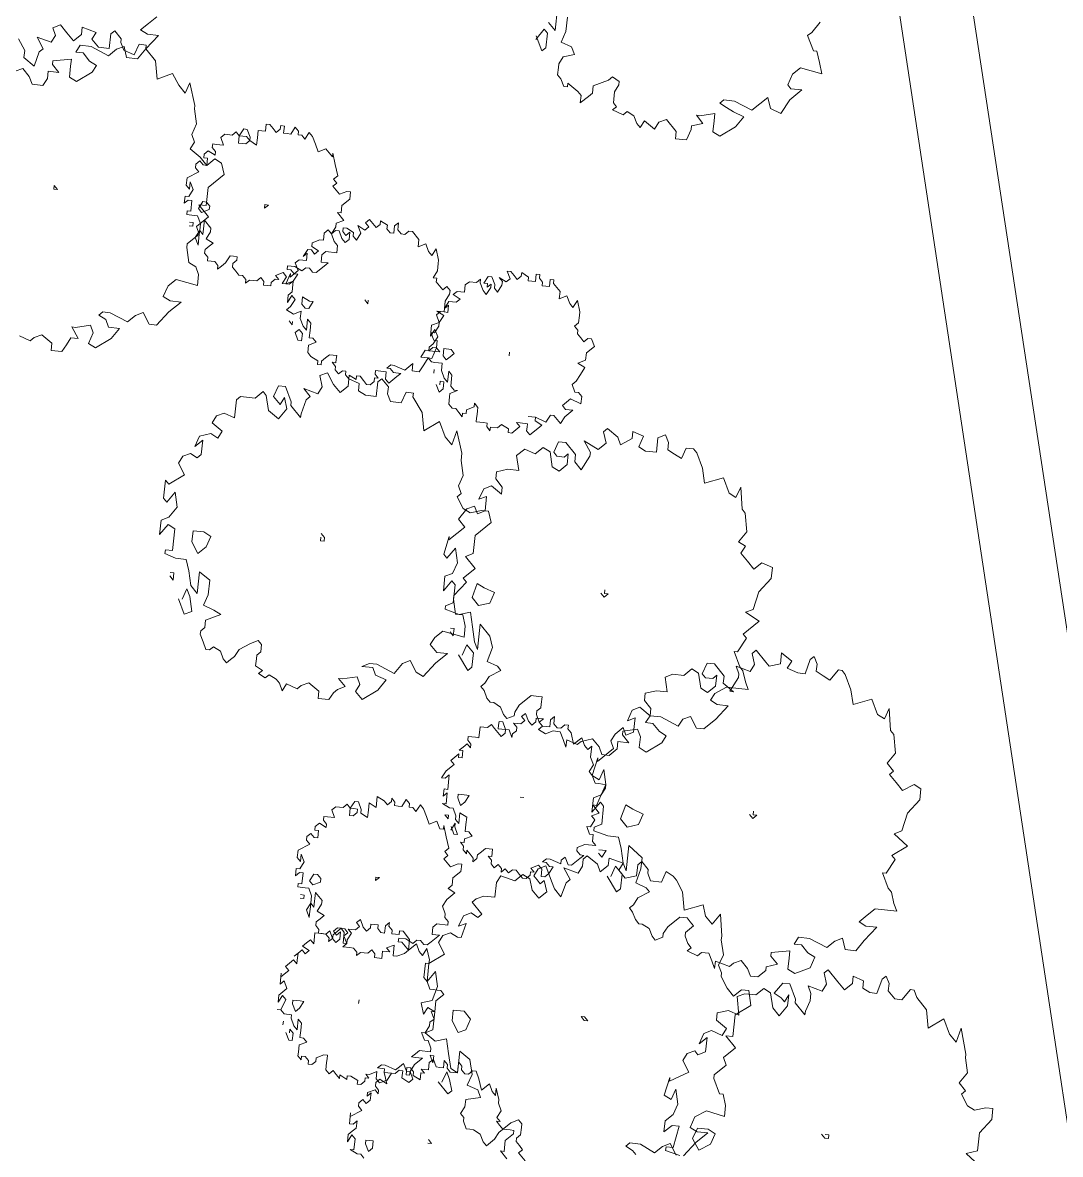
# Model space of a CAD drawing. Header units: metres. Extents: x -977055 to 805873, y -1033982 to 242021.
# Drawn here: x 2719.64 to 2734.77, y 983.92 to 1000.41 of the extents above; entities that cross this region are included whole.
import ezdxf

# ---------------------------------------------------------------- set-up
doc = ezdxf.new("R2010")
doc.units = ezdxf.units.M
doc.layers.add('PDF_acera', color=7, linetype='Continuous')
doc.layers.add('PDF_PLANTAS', color=7, linetype='Continuous')

# ---------------------------------------------------------------- blocks, each defined once
blk = doc.blocks.new('CALLE')
at = {"layer": 'PDF_acera', "lineweight": 9}
for points in [[(-61.683552, -257.910912), (38.822112, -231.450912)], [(-61.429536, -258.757632), (39.033792, -232.21296)]]:
    blk.add_lwpolyline(points, dxfattribs=at)
at = {"layer": 'PDF_PLANTAS', "lineweight": 9}
for points in [[(-19.940256, -236.319552), (-19.89792, -236.404224), (-19.982592, -236.488896), (-20.067264, -236.531232), (-20.067264, -236.65824), (-19.982592, -236.700576), (-19.89792, -236.700576), (-19.89792, -236.827584), (-19.813248, -236.742912), (-19.770912, -236.742912), (-19.728576, -236.954592), (-19.813248, -236.954592), (-19.940256, -236.954592), (-19.982592, -237.039264), (-19.855584, -237.208608), (-19.770912, -237.250944), (-19.728576, -237.166272), (-19.643904, -237.0816), (-19.643904, -236.996928), (-19.559232, -237.039264), (-19.559232, -237.166272), (-19.643904, -237.377952), (-19.559232, -237.462624), (-19.516896, -237.547296), (-19.643904, -237.589632), (-19.643904, -237.71664), (-19.516896, -237.801312), (-19.347552, -237.92832), (-19.347552, -237.801312), (-19.305216, -237.71664), (-19.220544, -237.801312), (-19.135872, -237.885984)], [(-22.988448, -236.700576), (-23.030784, -236.827584), (-22.988448, -236.86992), (-22.946112, -236.954592), (-23.030784, -237.0816), (-23.115456, -237.0816), (-23.115456, -237.208608), (-23.030784, -237.250944), (-22.946112, -237.29328), (-22.946112, -237.377952), (-22.819104, -237.29328), (-22.819104, -237.335616), (-22.776768, -237.50496), (-22.86144, -237.547296), (-22.988448, -237.50496), (-23.030784, -237.589632), (-22.903776, -237.758976), (-22.776768, -237.843648), (-22.776768, -237.71664), (-22.692096, -237.674304), (-22.64976, -237.589632), (-22.607424, -237.631968), (-22.607424, -237.71664), (-22.692096, -237.92832), (-22.607424, -238.012992), (-22.565088, -238.097664), (-22.692096, -238.182336), (-22.692096, -238.267008), (-22.522752, -238.394016), (-22.395744, -238.521024), (-22.395744, -238.394016), (-22.353408, -238.309344), (-22.2264, -238.35168), (-22.141728, -238.436352), (-22.184064, -238.690368), (-22.057056, -238.690368), (-21.972384, -238.648032), (-21.930048, -238.56336), (-21.760704, -238.521024), (-21.718368, -238.521024), (-21.59136, -238.648032), (-21.506688, -238.605696), (-21.37968, -238.732704), (-21.252672, -238.605696), (-21.252672, -238.690368), (-21.040992, -238.690368), (-20.871648, -238.859712), (-20.74464, -238.817376), (-20.702304, -238.732704), (-20.786976, -238.648032), (-20.702304, -238.56336), (-20.617632, -238.436352), (-20.53296, -238.478688), (-20.448288, -238.436352), (-20.32128, -238.478688), (-20.151936, -238.436352), (-20.1096, -238.436352), (-19.855584, -238.35168), (-19.982592, -238.309344), (-19.89792, -238.224672), (-19.770912, -238.14), (-19.855584, -237.970656), (-19.643904, -237.92832), (-19.516896, -237.801312), (-19.47456, -237.801312), (-19.47456, -237.71664), (-19.601568, -237.674304), (-19.559232, -237.547296), (-19.47456, -237.50496), (-19.432224, -237.50496), (-19.347552, -237.420288), (-19.389888, -237.377952), (-19.559232, -237.377952), (-19.559232, -237.250944), (-19.47456, -237.166272), (-19.389888, -237.208608), (-19.347552, -237.039264), (-19.432224, -237.039264), (-19.516896, -236.954592), (-19.432224, -236.86992), (-19.347552, -236.785248), (-19.389888, -236.700576), (-19.47456, -236.742912), (-19.559232, -236.700576), (-19.516896, -236.531232), (-19.643904, -236.615904), (-19.68624, -236.573568), (-19.855584, -236.531232), (-19.770912, -236.404224), (-19.68624, -236.404224), (-19.559232, -236.319552)], [(-21.506688, -238.521024), (-21.506688, -238.56336), (-21.464352, -238.56336), (-21.464352, -238.521024)], [(-25.570944, -238.732704), (-25.61328, -238.77504), (-25.528608, -238.77504), (-25.528608, -238.732704)], [(-25.82496, -238.859712), (-25.994304, -238.944384), (-25.951968, -239.029056), (-25.782624, -238.98672), (-25.697952, -238.944384), (-25.82496, -238.902048)], [(-20.236608, -239.62176), (-20.236608, -239.62176)], [(-22.480416, -239.791104), (-22.522752, -239.83344), (-22.480416, -239.83344)], [(-24.935904, -240.426144), (-24.97824, -240.426144), (-24.97824, -240.46848), (-24.935904, -240.46848), (-24.893568, -240.426144)], [(-30.566592, -240.595488), (-30.608928, -240.595488), (-30.566592, -240.595488)], [(-30.6936, -240.637824), (-30.778272, -240.68016), (-30.778272, -240.722496), (-30.6936, -240.722496), (-30.651264, -240.68016), (-30.6936, -240.68016)], [(-29.127168, -240.637824), (-29.127168, -240.68016), (-29.084832, -240.68016), (-29.084832, -240.637824)], [(-22.141728, -240.637824), (-22.184064, -240.68016), (-22.141728, -240.68016)], [(-31.879008, -243.347328), (-31.794336, -243.262656), (-31.794336, -243.304992), (-31.667328, -243.304992), (-31.582656, -243.389664), (-31.54032, -243.389664), (-31.54032, -243.347328), (-31.54032, -243.262656), (-31.497984, -243.22032), (-31.455648, -243.177984), (-31.455648, -243.22032), (-31.413312, -243.177984), (-31.32864, -243.22032), (-31.243968, -243.177984), (-31.201632, -243.177984), (-31.074624, -243.135648), (-31.159296, -243.135648), (-31.11696, -243.093312), (-31.032288, -243.050976), (-31.11696, -242.966304), (-30.989952, -242.923968), (-30.90528, -242.881632), (-30.90528, -242.839296), (-30.947616, -242.79696), (-30.947616, -242.754624), (-30.90528, -242.712288), (-30.862944, -242.712288), (-30.820608, -242.669952), (-30.862944, -242.669952), (-30.947616, -242.669952), (-30.947616, -242.58528), (-30.90528, -242.542944), (-30.862944, -242.542944), (-30.820608, -242.500608), (-30.90528, -242.500608), (-30.90528, -242.458272), (-30.90528, -242.415936), (-30.820608, -242.3736), (-30.862944, -242.331264), (-30.90528, -242.331264), (-30.947616, -242.331264), (-30.947616, -242.246592), (-30.989952, -242.288928), (-30.989952, -242.246592), (-31.074624, -242.246592), (-31.032288, -242.16192), (-30.989952, -242.16192), (-30.947616, -242.119584), (-30.947616, -242.077248), (-30.989952, -242.077248), (-31.032288, -242.077248), (-31.032288, -242.119584), (-30.989952, -242.119584), (-31.074624, -242.16192), (-31.11696, -242.119584), (-31.074624, -242.034912), (-30.989952, -242.034912), (-30.989952, -241.992576), (-31.032288, -241.95024), (-31.032288, -241.865568), (-31.032288, -241.823232), (-31.159296, -241.865568), (-31.11696, -241.780896), (-31.159296, -241.73856), (-31.201632, -241.73856), (-31.243968, -241.780896), (-31.286304, -241.780896), (-31.243968, -241.73856), (-31.286304, -241.653888), (-31.32864, -241.653888), (-31.286304, -241.696224), (-31.370976, -241.696224), (-31.413312, -241.653888), (-31.370976, -241.611552), (-31.413312, -241.569216), (-31.455648, -241.569216), (-31.497984, -241.611552), (-31.582656, -241.484544), (-31.54032, -241.484544), (-31.667328, -241.484544), (-31.667328, -241.52688), (-31.624992, -241.569216), (-31.709664, -241.569216), (-31.752, -241.52688), (-31.794336, -241.484544), (-31.879008, -241.484544), (-31.794336, -241.52688), (-31.836672, -241.569216), (-31.96368, -241.569216), (-31.96368, -241.52688), (-32.006016, -241.611552), (-32.006016, -241.653888), (-32.048352, -241.696224)], [(-30.227904, -241.442208), (-30.27024, -241.442208)], [(-27.857088, -241.399872), (-27.857088, -241.399872)], [(-22.86144, -241.52688), (-22.903776, -241.52688)], [(-23.030784, -241.569216), (-23.115456, -241.611552), (-23.07312, -241.653888), (-22.988448, -241.653888), (-22.988448, -241.611552), (-23.030784, -241.611552)], [(-27.857088, -241.73856), (-27.857088, -241.73856)], [(-25.867296, -242.034912), (-25.909632, -242.077248), (-25.82496, -242.077248), (-25.82496, -242.034912)], [(-18.712512, -242.415936), (-18.797184, -242.500608), (-18.543168, -242.500608)], [(-18.62784, -242.627616), (-18.797184, -242.627616), (-18.924192, -242.58528), (-18.966528, -242.712288), (-19.0512, -242.754624), (-19.093536, -242.627616), (-19.178208, -242.58528), (-19.220544, -242.58528), (-19.305216, -242.58528), (-19.347552, -242.627616), (-19.432224, -242.669952), (-19.432224, -242.712288), (-19.389888, -242.712288), (-19.47456, -242.839296), (-19.516896, -242.881632), (-19.601568, -242.881632), (-19.516896, -242.966304), (-19.47456, -243.00864), (-19.389888, -243.00864), (-19.305216, -243.177984), (-19.26288, -243.22032), (-19.305216, -243.304992), (-19.347552, -243.304992), (-19.432224, -243.262656), (-19.47456, -243.262656), (-19.559232, -243.262656), (-19.601568, -243.304992), (-19.643904, -243.262656), (-19.68624, -243.389664), (-19.643904, -243.432), (-19.68624, -243.516672), (-19.770912, -243.559008), (-19.813248, -243.601344), (-19.728576, -243.64368), (-19.813248, -243.770688), (-19.728576, -243.813024), (-19.68624, -243.897696), (-19.813248, -244.024704), (-19.89792, -244.024704), (-19.89792, -244.151712), (-19.770912, -244.194048), (-19.728576, -244.194048), (-19.68624, -244.321056), (-19.601568, -244.236384), (-19.601568, -244.27872), (-19.559232, -244.448064), (-19.643904, -244.448064), (-19.770912, -244.448064), (-19.813248, -244.532736), (-19.68624, -244.70208), (-19.559232, -244.786752), (-19.516896, -244.659744), (-19.47456, -244.575072), (-19.432224, -244.4904), (-19.389888, -244.532736), (-19.389888, -244.659744), (-19.47456, -244.871424), (-19.389888, -244.956096), (-19.305216, -245.040768), (-19.432224, -245.083104), (-19.47456, -245.210112), (-19.305216, -245.294784), (-19.178208, -245.421792), (-19.178208, -245.294784), (-19.135872, -245.252448), (-19.008864, -245.294784), (-18.924192, -245.379456), (-18.966528, -245.633472), (-18.83952, -245.591136), (-18.712512, -245.5488), (-18.712512, -245.506464), (-18.543168, -245.421792), (-18.500832, -245.464128), (-18.373824, -245.5488)], [(-31.667328, -244.829088), (-31.624992, -244.786752), (-31.582656, -244.70208), (-31.54032, -244.744416), (-31.54032, -244.871424), (-31.624992, -245.040768), (-31.54032, -245.12544), (-31.497984, -245.210112), (-31.624992, -245.294784)], [(-31.624992, -245.379456), (-31.455648, -245.506464), (-31.32864, -245.633472), (-31.32864, -245.506464), (-31.286304, -245.421792), (-31.159296, -245.464128), (-31.074624, -245.591136), (-31.11696, -245.802816), (-30.989952, -245.802816), (-30.862944, -245.76048), (-30.862944, -245.718144), (-30.6936, -245.633472), (-30.651264, -245.633472), (-30.524256, -245.76048), (-30.439584, -245.718144), (-30.312576, -245.845152), (-30.185568, -245.718144), (-30.185568, -245.802816), (-29.931552, -245.802816), (-29.804544, -245.97216), (-29.6352, -245.929824), (-29.6352, -245.845152), (-29.719872, -245.76048), (-29.6352, -245.675808), (-29.508192, -245.591136), (-29.465856, -245.591136), (-29.381184, -245.5488), (-29.254176, -245.591136), (-29.084832, -245.5488), (-29.042496, -245.5488), (-28.78848, -245.506464), (-28.915488, -245.421792), (-28.830816, -245.33712), (-28.703808, -245.294784), (-28.78848, -245.083104), (-28.5768, -245.040768), (-28.449792, -244.956096), (-28.407456, -244.91376), (-28.36512, -244.829088), (-28.492128, -244.786752), (-28.492128, -244.659744), (-28.407456, -244.617408), (-28.36512, -244.617408), (-28.280448, -244.532736), (-28.322784, -244.4904), (-28.449792, -244.4904), (-28.492128, -244.363392), (-28.407456, -244.27872), (-28.322784, -244.321056), (-28.280448, -244.151712), (-28.36512, -244.151712), (-28.449792, -244.06704), (-28.36512, -244.024704), (-28.280448, -243.897696), (-28.322784, -243.85536), (-28.407456, -243.85536), (-28.492128, -243.813024), (-28.449792, -243.64368), (-28.5768, -243.728352), (-28.619136, -243.686016), (-28.78848, -243.64368), (-28.703808, -243.559008), (-28.619136, -243.516672), (-28.449792, -243.432), (-28.492128, -243.347328), (-28.5768, -243.304992), (-28.619136, -243.347328), (-28.661472, -243.389664), (-28.619136, -243.432), (-28.746144, -243.474336), (-28.830816, -243.389664), (-28.746144, -243.304992), (-28.619136, -243.262656), (-28.5768, -243.177984), (-28.661472, -243.093312), (-28.619136, -242.923968), (-28.703808, -242.881632), (-28.873152, -242.881632), (-28.873152, -242.754624), (-28.915488, -242.669952), (-28.957824, -242.627616), (-29.084832, -242.754624), (-29.127168, -242.712288), (-29.084832, -242.627616), (-29.127168, -242.542944), (-29.254176, -242.500608), (-29.21184, -242.58528), (-29.381184, -242.542944), (-29.381184, -242.500608), (-29.338848, -242.415936), (-29.381184, -242.331264), (-29.465856, -242.288928), (-29.592864, -242.3736), (-29.719872, -242.204256), (-29.719872, -242.16192), (-29.889216, -242.16192), (-29.931552, -242.204256), (-29.804544, -242.288928), (-29.973888, -242.331264), (-30.143232, -242.288928), (-30.185568, -242.16192), (-30.312576, -242.204256), (-30.227904, -242.246592), (-30.27024, -242.331264), (-30.48192, -242.331264), (-30.524256, -242.246592), (-30.608928, -242.3736), (-30.566592, -242.500608), (-30.735936, -242.542944), (-30.90528, -242.58528), (-30.947616, -242.669952), (-30.6936, -242.669952), (-30.778272, -242.79696), (-30.947616, -242.839296), (-31.074624, -242.79696), (-31.11696, -242.923968), (-31.201632, -242.966304), (-31.243968, -242.79696), (-31.32864, -242.79696), (-31.413312, -242.754624), (-31.455648, -242.79696), (-31.497984, -242.79696), (-31.582656, -242.839296), (-31.582656, -242.881632), (-31.582656, -242.923968), (-31.624992, -243.00864), (-31.709664, -243.050976), (-31.752, -243.093312), (-31.709664, -243.135648), (-31.667328, -243.177984), (-31.582656, -243.22032), (-31.455648, -243.347328), (-31.413312, -243.432), (-31.455648, -243.474336), (-31.497984, -243.474336), (-31.582656, -243.474336), (-31.624992, -243.432), (-31.667328, -243.432), (-31.709664, -243.474336), (-31.752, -243.516672), (-31.794336, -243.474336), (-31.879008, -243.559008)], [(-26.121312, -242.16192), (-26.290656, -242.288928), (-26.24832, -242.331264), (-26.078976, -242.331264), (-25.994304, -242.246592), (-26.121312, -242.204256)], [(-28.111104, -242.288928), (-28.195776, -242.331264), (-28.195776, -242.3736), (-28.111104, -242.331264), (-28.068768, -242.331264), (-28.15344, -242.288928)], [(-18.881856, -242.288928), (-19.0512, -242.3736), (-19.008864, -242.415936), (-18.83952, -242.415936), (-18.797184, -242.3736), (-18.924192, -242.288928)], [(-31.752, -242.415936), (-31.794336, -242.458272), (-31.794336, -242.415936)], [(-22.565088, -242.3736), (-22.607424, -242.3736), (-22.565088, -242.3736)], [(-31.074624, -242.458272), (-31.201632, -242.58528), (-31.159296, -242.627616), (-31.032288, -242.58528), (-30.947616, -242.542944), (-31.074624, -242.500608)], [(-27.687744, -243.050976), (-27.687744, -243.093312), (-27.687744, -243.050976)], [(-25.232256, -243.728352), (-25.274592, -243.770688), (-25.232256, -243.813024), (-25.232256, -243.770688), (-25.18992, -243.770688)], [(-28.238112, -244.024704), (-28.280448, -244.06704), (-28.195776, -244.109376), (-28.195776, -244.024704)], [(-28.492128, -244.151712), (-28.661472, -244.27872), (-28.619136, -244.321056), (-28.449792, -244.321056), (-28.36512, -244.236384), (-28.492128, -244.194048)], [(-31.370976, -248.808672), (-31.243968, -248.639328), (-31.201632, -248.766336), (-30.989952, -248.766336), (-30.820608, -248.893344), (-30.6936, -248.893344), (-30.6936, -248.808672), (-30.735936, -248.681664), (-30.6936, -248.596992), (-30.566592, -248.51232), (-30.524256, -248.554656), (-30.439584, -248.469984), (-30.312576, -248.554656), (-30.143232, -248.51232), (-30.100896, -248.51232), (-29.804544, -248.427648), (-29.973888, -248.385312), (-29.889216, -248.30064), (-29.719872, -248.215968), (-29.84688, -248.046624), (-29.6352, -248.004288), (-29.508192, -247.87728), (-29.42352, -247.834944), (-29.42352, -247.792608), (-29.550528, -247.707936), (-29.550528, -247.623264), (-29.465856, -247.538592), (-29.381184, -247.538592), (-29.296512, -247.496256), (-29.338848, -247.45392), (-29.508192, -247.411584), (-29.508192, -247.326912), (-29.465856, -247.24224), (-29.381184, -247.24224), (-29.338848, -247.115232), (-29.42352, -247.115232), (-29.508192, -247.03056), (-29.42352, -246.945888), (-29.296512, -246.81888), (-29.338848, -246.776544), (-29.465856, -246.81888), (-29.550528, -246.776544), (-29.508192, -246.6072), (-29.592864, -246.649536), (-29.677536, -246.649536), (-29.804544, -246.6072), (-29.84688, -246.6072), (-29.719872, -246.480192), (-29.677536, -246.480192), (-29.508192, -246.39552), (-29.508192, -246.310848), (-29.6352, -246.226176), (-29.677536, -246.310848), (-29.719872, -246.353184), (-29.6352, -246.39552), (-29.762208, -246.39552), (-29.889216, -246.310848), (-29.804544, -246.226176), (-29.6352, -246.18384), (-29.592864, -246.099168), (-29.677536, -246.014496), (-29.677536, -245.887488), (-29.719872, -245.802816), (-29.931552, -245.845152), (-29.889216, -245.718144), (-29.931552, -245.591136), (-30.016224, -245.591136), (-30.100896, -245.718144), (-30.185568, -245.675808), (-30.143232, -245.5488), (-30.185568, -245.464128), (-30.312576, -245.421792), (-30.227904, -245.506464), (-30.397248, -245.506464), (-30.439584, -245.421792), (-30.397248, -245.379456), (-30.439584, -245.294784), (-30.524256, -245.252448), (-30.651264, -245.33712), (-30.778272, -245.12544), (-30.735936, -245.12544), (-30.947616, -245.083104), (-30.989952, -245.167776), (-30.862944, -245.210112), (-31.032288, -245.252448), (-31.159296, -245.210112), (-31.243968, -245.12544), (-31.370976, -245.12544), (-31.286304, -245.210112), (-31.286304, -245.294784), (-31.54032, -245.252448), (-31.54032, -245.167776), (-31.582656, -245.167776), (-31.624992, -245.33712)], [(-27.603072, -245.718144), (-27.645408, -245.76048), (-27.603072, -245.802816), (-27.603072, -245.76048), (-27.560736, -245.76048)], [(-31.201632, -246.945888), (-31.243968, -246.988224), (-31.243968, -247.03056), (-31.201632, -247.03056), (-31.201632, -246.988224)]]:
    blk.add_lwpolyline(points, dxfattribs=at)
for points in [[(-21.210336, -236.912256), (-21.252672, -236.912256), (-21.252672, -236.954592)], [(-20.278944, -239.664096), (-20.236608, -239.62176), (-20.32128, -239.579424), (-20.32128, -239.537088), (-20.32128, -239.494752), (-20.236608, -239.494752), (-20.236608, -239.452416), (-20.278944, -239.452416), (-20.32128, -239.41008), (-20.278944, -239.367744), (-20.236608, -239.325408), (-20.236608, -239.283072), (-20.32128, -239.283072), (-20.32128, -239.1984), (-20.363616, -239.1984), (-20.405952, -239.1984), (-20.490624, -239.1984), (-20.448288, -239.113728), (-20.405952, -239.113728), (-20.32128, -239.071392), (-20.32128, -239.029056), (-20.405952, -238.98672), (-20.405952, -239.029056), (-20.405952, -239.071392), (-20.448288, -239.113728), (-20.490624, -239.071392), (-20.490624, -238.98672), (-20.405952, -238.98672), (-20.363616, -238.944384), (-20.405952, -238.902048), (-20.405952, -238.817376), (-20.448288, -238.77504), (-20.53296, -238.817376), (-20.53296, -238.732704), (-20.53296, -238.690368), (-20.575296, -238.690368), (-20.617632, -238.732704), (-20.659968, -238.732704), (-20.617632, -238.648032), (-20.659968, -238.605696), (-20.702304, -238.605696), (-20.702304, -238.648032), (-20.786976, -238.648032), (-20.786976, -238.605696), (-20.74464, -238.56336), (-20.786976, -238.521024), (-20.829312, -238.521024), (-20.871648, -238.56336), (-20.95632, -238.436352), (-21.040992, -238.436352), (-21.083328, -238.478688), (-20.998656, -238.478688), (-21.083328, -238.521024), (-21.168, -238.478688), (-21.168, -238.436352), (-21.252672, -238.436352), (-21.210336, -238.478688), (-21.210336, -238.521024), (-21.337344, -238.521024), (-21.337344, -238.478688), (-21.37968, -238.478688), (-21.37968, -238.56336), (-21.37968, -238.605696), (-21.464352, -238.648032), (-21.549024, -238.648032), (-21.59136, -238.690368), (-21.422016, -238.690368), (-21.506688, -238.77504), (-21.549024, -238.77504), (-21.633696, -238.732704), (-21.676032, -238.817376), (-21.718368, -238.77504), (-21.760704, -238.732704), (-21.80304, -238.732704), (-21.845376, -238.77504), (-21.887712, -238.77504), (-21.887712, -238.817376), (-21.887712, -238.859712), (-21.930048, -238.902048), (-21.972384, -238.902048), (-21.930048, -238.944384), (-21.887712, -238.98672), (-21.80304, -239.029056), (-21.80304, -239.071392), (-21.80304, -239.113728), (-21.845376, -239.113728), (-21.887712, -239.071392), (-21.930048, -239.071392), (-21.972384, -239.113728), (-22.01472, -239.156064), (-22.01472, -239.1984), (-22.057056, -239.240736), (-22.099392, -239.240736), (-22.057056, -239.283072), (-22.057056, -239.325408), (-22.057056, -239.367744), (-22.01472, -239.41008), (-22.057056, -239.452416), (-22.099392, -239.452416), (-22.099392, -239.537088), (-22.057056, -239.537088), (-22.01472, -239.579424), (-22.01472, -239.62176), (-21.972384, -239.579424), (-21.930048, -239.664096), (-21.972384, -239.706432), (-22.057056, -239.664096), (-22.057056, -239.706432), (-22.01472, -239.791104), (-21.930048, -239.83344), (-21.930048, -239.791104), (-21.887712, -239.748768), (-21.887712, -239.706432), (-21.845376, -239.706432), (-21.845376, -239.791104), (-21.887712, -239.875776), (-21.845376, -239.918112), (-21.845376, -239.960448), (-21.887712, -240.002784), (-21.887712, -240.04512), (-21.80304, -240.129792), (-21.760704, -240.172128), (-21.760704, -240.087456), (-21.718368, -240.087456), (-21.676032, -240.087456), (-21.633696, -240.129792), (-21.633696, -240.2568), (-21.59136, -240.2568), (-21.549024, -240.2568), (-21.506688, -240.214464), (-21.422016, -240.172128), (-21.337344, -240.214464), (-21.295008, -240.214464), (-21.252672, -240.299136), (-21.168, -240.214464), (-21.168, -240.2568), (-21.083328, -240.2568), (-20.998656, -240.341472), (-20.913984, -240.341472), (-20.913984, -240.299136), (-20.95632, -240.214464), (-20.913984, -240.172128), (-20.871648, -240.129792), (-20.829312, -240.172128), (-20.786976, -240.129792), (-20.74464, -240.172128), (-20.617632, -240.129792), (-20.490624, -240.087456), (-20.53296, -240.087456), (-20.490624, -240.04512), (-20.448288, -240.002784), (-20.490624, -239.918112), (-20.405952, -239.875776), (-20.32128, -239.83344), (-20.278944, -239.791104), (-20.363616, -239.748768), (-20.32128, -239.706432), (-20.32128, -239.664096)], [(-23.115456, -241.018848), (-23.030784, -240.934176), (-23.07312, -240.89184), (-23.242464, -240.89184), (-23.242464, -240.764832), (-23.200128, -240.68016), (-23.115456, -240.68016), (-23.07312, -240.553152), (-23.157792, -240.553152), (-23.242464, -240.46848), (-23.157792, -240.383808), (-23.030784, -240.299136), (-23.07312, -240.214464), (-23.200128, -240.2568), (-23.2848, -240.214464), (-23.242464, -240.04512), (-23.327136, -240.129792), (-23.369472, -240.087456), (-23.538816, -240.04512), (-23.581152, -240.04512), (-23.454144, -239.918112), (-23.411808, -239.918112), (-23.242464, -239.83344), (-23.242464, -239.748768), (-23.369472, -239.706432), (-23.411808, -239.748768), (-23.454144, -239.791104), (-23.369472, -239.83344), (-23.49648, -239.875776), (-23.623488, -239.791104), (-23.538816, -239.664096), (-23.369472, -239.62176), (-23.327136, -239.579424), (-23.411808, -239.494752), (-23.411808, -239.325408), (-23.454144, -239.283072), (-23.665824, -239.283072), (-23.623488, -239.156064), (-23.665824, -239.071392), (-23.750496, -239.029056), (-23.835168, -239.156064), (-23.91984, -239.113728), (-23.877504, -239.029056), (-23.91984, -238.902048), (-24.046848, -238.859712), (-23.962176, -238.944384), (-24.13152, -238.944384), (-24.173856, -238.902048), (-24.13152, -238.817376), (-24.173856, -238.732704), (-24.258528, -238.690368), (-24.385536, -238.77504), (-24.512544, -238.605696), (-24.470208, -238.56336), (-24.681888, -238.56336), (-24.724224, -238.605696), (-24.597216, -238.690368), (-24.76656, -238.732704), (-24.893568, -238.648032), (-24.935904, -238.56336), (-25.105248, -238.56336), (-24.97824, -238.648032), (-25.020576, -238.732704), (-25.274592, -238.732704), (-25.274592, -238.648032), (-25.316928, -238.648032), (-25.359264, -238.77504), (-25.359264, -238.902048), (-25.486272, -238.944384), (-25.655616, -238.98672), (-25.740288, -239.071392), (-25.486272, -239.071392), (-25.570944, -239.1984), (-25.740288, -239.1984), (-25.867296, -239.156064), (-25.909632, -239.283072), (-25.951968, -239.367744), (-26.03664, -239.1984), (-26.121312, -239.1984), (-26.163648, -239.156064), (-26.205984, -239.156064), (-26.290656, -239.1984), (-26.375328, -239.240736), (-26.375328, -239.283072), (-26.332992, -239.325408), (-26.375328, -239.41008), (-26.46, -239.452416), (-26.502336, -239.494752), (-26.46, -239.537088), (-26.417664, -239.579424), (-26.332992, -239.62176), (-26.24832, -239.748768), (-26.205984, -239.83344), (-26.24832, -239.875776), (-26.290656, -239.875776), (-26.332992, -239.875776), (-26.375328, -239.83344), (-26.417664, -239.83344), (-26.502336, -239.83344), (-26.544672, -239.918112), (-26.587008, -239.875776), (-26.629344, -239.960448), (-26.587008, -240.002784), (-26.629344, -240.087456), (-26.67168, -240.129792), (-26.756352, -240.172128), (-26.67168, -240.214464), (-26.714016, -240.341472), (-26.67168, -240.383808), (-26.629344, -240.46848), (-26.714016, -240.595488), (-26.798688, -240.595488), (-26.798688, -240.722496), (-26.714016, -240.764832), (-26.67168, -240.807168), (-26.629344, -240.89184), (-26.544672, -240.807168), (-26.544672, -240.849504), (-26.502336, -241.018848), (-26.587008, -241.061184), (-26.67168, -241.018848), (-26.756352, -241.10352), (-26.629344, -241.272864), (-26.502336, -241.357536), (-26.46, -241.230528), (-26.375328, -241.188192), (-26.375328, -241.061184), (-26.332992, -241.145856), (-26.332992, -241.230528), (-26.417664, -241.442208), (-26.290656, -241.52688), (-26.24832, -241.611552), (-26.375328, -241.696224), (-26.417664, -241.780896), (-26.24832, -241.907904), (-26.121312, -242.034912), (-26.121312, -241.907904), (-26.03664, -241.823232), (-25.951968, -241.865568), (-25.867296, -241.95024), (-25.909632, -242.204256), (-25.782624, -242.204256), (-25.655616, -242.16192), (-25.655616, -242.077248), (-25.486272, -242.034912), (-25.443936, -242.034912), (-25.274592, -242.16192), (-25.232256, -242.119584), (-25.105248, -242.246592), (-24.97824, -242.119584), (-24.935904, -242.204256), (-24.724224, -242.204256), (-24.55488, -242.3736), (-24.427872, -242.331264), (-24.427872, -242.246592), (-24.470208, -242.119584), (-24.427872, -242.034912), (-24.300864, -241.95024), (-24.258528, -241.992576), (-24.173856, -241.95024), (-24.046848, -241.992576), (-23.877504, -241.95024), (-23.792832, -241.95024), (-23.538816, -241.865568), (-23.70816, -241.823232), (-23.623488, -241.73856), (-23.454144, -241.653888), (-23.581152, -241.484544), (-23.369472, -241.442208), (-23.200128, -241.3152), (-23.157792, -241.3152), (-23.157792, -241.230528), (-23.2848, -241.188192), (-23.2848, -241.061184), (-23.200128, -241.018848)], [(-21.633696, -238.605696), (-21.718368, -238.648032), (-21.676032, -238.648032), (-21.59136, -238.648032), (-21.549024, -238.648032)], [(-21.210336, -238.648032), (-21.295008, -238.605696), (-21.337344, -238.648032), (-21.295008, -238.732704), (-21.252672, -238.732704), (-21.210336, -238.690368)], [(-25.020576, -238.944384), (-25.147584, -238.944384), (-25.274592, -239.029056), (-25.18992, -239.113728), (-25.062912, -239.156064), (-25.020576, -239.071392)], [(-21.168, -239.367744), (-21.210336, -239.367744), (-21.168, -239.41008)], [(-21.252672, -240.934176), (-21.210336, -240.934176), (-21.252672, -240.89184), (-21.337344, -240.89184), (-21.337344, -240.849504), (-21.295008, -240.807168), (-21.252672, -240.807168), (-21.210336, -240.722496), (-21.252672, -240.722496), (-21.295008, -240.68016), (-21.252672, -240.637824), (-21.210336, -240.595488), (-21.252672, -240.553152), (-21.295008, -240.595488), (-21.337344, -240.553152), (-21.295008, -240.46848), (-21.37968, -240.510816), (-21.464352, -240.46848), (-21.422016, -240.426144), (-21.37968, -240.426144), (-21.337344, -240.341472), (-21.337344, -240.299136), (-21.37968, -240.299136), (-21.422016, -240.341472), (-21.37968, -240.383808), (-21.464352, -240.383808), (-21.506688, -240.341472), (-21.464352, -240.299136), (-21.37968, -240.2568), (-21.37968, -240.214464), (-21.422016, -240.172128), (-21.37968, -240.129792), (-21.422016, -240.087456), (-21.506688, -240.087456), (-21.506688, -240.04512), (-21.549024, -239.960448), (-21.59136, -239.960448), (-21.633696, -240.04512), (-21.676032, -240.002784), (-21.633696, -239.960448), (-21.633696, -239.918112), (-21.718368, -239.875776), (-21.676032, -239.918112), (-21.760704, -239.918112), (-21.760704, -239.875776), (-21.760704, -239.83344), (-21.80304, -239.791104), (-21.887712, -239.83344), (-21.972384, -239.748768), (-21.930048, -239.748768), (-22.057056, -239.706432), (-22.057056, -239.748768), (-22.01472, -239.791104), (-22.099392, -239.791104), (-22.141728, -239.791104), (-22.184064, -239.748768), (-22.268736, -239.748768), (-22.184064, -239.791104), (-22.2264, -239.83344), (-22.311072, -239.791104), (-22.353408, -239.748768), (-22.395744, -239.83344), (-22.353408, -239.918112), (-22.43808, -239.918112), (-22.522752, -239.960448), (-22.565088, -240.002784), (-22.43808, -240.002784), (-22.480416, -240.04512), (-22.565088, -240.04512), (-22.64976, -240.04512), (-22.64976, -240.087456), (-22.692096, -240.129792), (-22.734432, -240.04512), (-22.776768, -240.04512), (-22.819104, -240.04512), (-22.86144, -240.087456), (-22.903776, -240.172128), (-22.946112, -240.172128), (-22.946112, -240.214464), (-22.903776, -240.214464), (-22.86144, -240.2568), (-22.819104, -240.299136), (-22.819104, -240.341472), (-22.819104, -240.383808), (-22.86144, -240.383808), (-22.903776, -240.383808), (-22.903776, -240.341472), (-22.946112, -240.383808), (-22.988448, -240.383808), (-23.030784, -240.426144), (-22.988448, -240.46848), (-22.988448, -240.510816), (-23.030784, -240.510816), (-23.07312, -240.553152), (-23.030784, -240.553152), (-23.07312, -240.637824), (-23.030784, -240.637824), (-23.030784, -240.68016), (-23.07312, -240.722496), (-23.115456, -240.764832), (-23.115456, -240.807168), (-23.07312, -240.849504), (-23.030784, -240.849504), (-23.030784, -240.89184), (-22.988448, -240.849504), (-22.946112, -240.849504), (-22.946112, -240.976512), (-22.988448, -240.976512), (-23.030784, -240.976512), (-23.07312, -241.018848), (-22.988448, -241.10352), (-22.946112, -241.145856), (-22.946112, -241.061184), (-22.903776, -241.018848), (-22.903776, -240.976512), (-22.86144, -241.018848), (-22.86144, -241.061184), (-22.903776, -241.188192), (-22.86144, -241.230528), (-22.819104, -241.272864), (-22.903776, -241.272864), (-22.903776, -241.357536), (-22.819104, -241.399872), (-22.734432, -241.442208), (-22.734432, -241.399872), (-22.734432, -241.357536), (-22.64976, -241.399872), (-22.64976, -241.442208), (-22.64976, -241.569216), (-22.607424, -241.52688), (-22.522752, -241.52688), (-22.522752, -241.484544), (-22.43808, -241.442208), (-22.43808, -241.484544), (-22.353408, -241.52688), (-22.311072, -241.52688), (-22.2264, -241.569216), (-22.184064, -241.484544), (-22.184064, -241.569216), (-22.057056, -241.569216), (-21.972384, -241.611552), (-21.930048, -241.611552), (-21.887712, -241.569216), (-21.930048, -241.52688), (-21.887712, -241.484544), (-21.845376, -241.442208), (-21.80304, -241.442208), (-21.80304, -241.399872), (-21.718368, -241.442208), (-21.633696, -241.442208), (-21.59136, -241.442208), (-21.464352, -241.399872), (-21.549024, -241.357536), (-21.506688, -241.3152), (-21.422016, -241.272864), (-21.464352, -241.188192), (-21.37968, -241.188192), (-21.295008, -241.10352), (-21.295008, -241.061184), (-21.337344, -241.018848), (-21.337344, -240.976512), (-21.295008, -240.934176)], [(-22.607424, -239.875776), (-22.692096, -239.918112), (-22.692096, -239.960448), (-22.607424, -239.960448), (-22.565088, -239.918112)], [(-22.184064, -239.918112), (-22.268736, -239.918112), (-22.311072, -239.960448), (-22.311072, -240.002784), (-22.2264, -240.04512), (-22.2264, -240.002784)], [(-29.338848, -241.696224), (-29.296512, -241.696224), (-29.338848, -241.653888), (-29.42352, -241.653888), (-29.42352, -241.611552), (-29.381184, -241.569216), (-29.338848, -241.569216), (-29.338848, -241.484544), (-29.381184, -241.484544), (-29.42352, -241.442208), (-29.381184, -241.399872), (-29.296512, -241.357536), (-29.338848, -241.3152), (-29.381184, -241.357536), (-29.42352, -241.3152), (-29.42352, -241.230528), (-29.465856, -241.272864), (-29.550528, -241.230528), (-29.592864, -241.230528), (-29.508192, -241.188192), (-29.465856, -241.188192), (-29.42352, -241.145856), (-29.42352, -241.10352), (-29.465856, -241.061184), (-29.508192, -241.10352), (-29.465856, -241.145856), (-29.550528, -241.145856), (-29.592864, -241.10352), (-29.550528, -241.061184), (-29.465856, -241.018848), (-29.508192, -240.976512), (-29.508192, -240.89184), (-29.508192, -240.849504), (-29.6352, -240.849504), (-29.592864, -240.807168), (-29.6352, -240.764832), (-29.677536, -240.722496), (-29.719872, -240.807168), (-29.762208, -240.764832), (-29.719872, -240.722496), (-29.762208, -240.68016), (-29.804544, -240.637824), (-29.762208, -240.68016), (-29.84688, -240.68016), (-29.889216, -240.68016), (-29.84688, -240.637824), (-29.889216, -240.595488), (-29.931552, -240.553152), (-29.973888, -240.595488), (-30.05856, -240.510816), (-30.016224, -240.510816), (-30.143232, -240.510816), (-30.100896, -240.553152), (-30.185568, -240.595488), (-30.227904, -240.553152), (-30.27024, -240.510816), (-30.354912, -240.510816), (-30.27024, -240.553152), (-30.312576, -240.595488), (-30.439584, -240.553152), (-30.439584, -240.510816), (-30.439584, -240.553152), (-30.48192, -240.595488), (-30.48192, -240.68016), (-30.524256, -240.68016), (-30.608928, -240.722496), (-30.651264, -240.764832), (-30.524256, -240.764832), (-30.566592, -240.807168), (-30.651264, -240.807168), (-30.735936, -240.807168), (-30.735936, -240.849504), (-30.778272, -240.89184), (-30.820608, -240.807168), (-30.862944, -240.807168), (-30.90528, -240.807168), (-30.947616, -240.807168), (-30.989952, -240.849504), (-30.947616, -240.849504), (-30.947616, -240.89184), (-30.989952, -240.934176), (-31.032288, -240.934176), (-31.032288, -240.976512), (-30.989952, -241.018848), (-30.947616, -241.018848), (-30.90528, -241.10352), (-30.90528, -241.145856), (-30.947616, -241.145856), (-30.989952, -241.145856), (-31.032288, -241.145856), (-31.074624, -241.145856), (-31.11696, -241.188192), (-31.074624, -241.230528), (-31.11696, -241.272864), (-31.159296, -241.3152), (-31.11696, -241.3152), (-31.159296, -241.399872), (-31.11696, -241.399872), (-31.11696, -241.442208), (-31.159296, -241.52688), (-31.201632, -241.52688), (-31.201632, -241.569216), (-31.159296, -241.611552), (-31.11696, -241.611552), (-31.11696, -241.653888), (-31.074624, -241.611552), (-31.074624, -241.653888), (-31.032288, -241.73856), (-31.074624, -241.73856), (-31.11696, -241.73856), (-31.159296, -241.780896), (-31.11696, -241.865568), (-31.032288, -241.907904), (-31.032288, -241.823232), (-30.989952, -241.823232), (-30.989952, -241.73856), (-30.947616, -241.780896), (-30.947616, -241.823232), (-30.989952, -241.95024), (-30.947616, -241.992576), (-30.90528, -242.034912), (-30.989952, -242.077248), (-30.989952, -242.119584), (-30.90528, -242.16192), (-30.820608, -242.246592), (-30.820608, -242.16192), (-30.820608, -242.119584), (-30.778272, -242.16192), (-30.735936, -242.204256), (-30.735936, -242.331264), (-30.6936, -242.331264), (-30.608928, -242.288928), (-30.608928, -242.246592), (-30.524256, -242.204256), (-30.524256, -242.246592), (-30.439584, -242.288928), (-30.397248, -242.288928), (-30.354912, -242.331264), (-30.27024, -242.288928), (-30.27024, -242.331264), (-30.143232, -242.331264), (-30.05856, -242.415936), (-30.016224, -242.3736), (-30.016224, -242.331264), (-30.016224, -242.288928), (-30.016224, -242.246592), (-29.931552, -242.204256), (-29.889216, -242.204256), (-29.804544, -242.204256), (-29.719872, -242.204256), (-29.677536, -242.204256), (-29.550528, -242.16192), (-29.6352, -242.119584), (-29.592864, -242.077248), (-29.508192, -242.034912), (-29.592864, -241.95024), (-29.465856, -241.95024), (-29.381184, -241.865568), (-29.381184, -241.823232), (-29.42352, -241.823232), (-29.42352, -241.73856), (-29.381184, -241.73856)], [(-28.957824, -242.331264), (-28.873152, -242.415936), (-28.830816, -242.331264), (-28.78848, -242.3736), (-28.703808, -242.3736), (-28.619136, -242.458272), (-28.534464, -242.458272), (-28.534464, -242.415936), (-28.5768, -242.331264), (-28.534464, -242.288928), (-28.492128, -242.246592), (-28.449792, -242.288928), (-28.407456, -242.246592), (-28.36512, -242.288928), (-28.238112, -242.246592), (-28.111104, -242.204256), (-28.15344, -242.204256), (-28.15344, -242.16192), (-28.068768, -242.119584), (-28.111104, -242.034912), (-28.026432, -241.992576), (-27.94176, -241.95024), (-27.899424, -241.907904), (-27.984096, -241.865568), (-27.94176, -241.823232), (-27.94176, -241.780896), (-27.899424, -241.780896), (-27.857088, -241.73856), (-27.94176, -241.696224), (-27.94176, -241.653888), (-27.94176, -241.611552), (-27.899424, -241.611552), (-27.857088, -241.569216), (-27.899424, -241.569216), (-27.94176, -241.52688), (-27.899424, -241.484544), (-27.857088, -241.399872), (-27.94176, -241.399872), (-27.984096, -241.399872), (-27.94176, -241.3152), (-27.984096, -241.3152), (-28.026432, -241.3152), (-28.111104, -241.3152), (-28.068768, -241.230528), (-28.026432, -241.230528), (-27.94176, -241.188192), (-27.94176, -241.145856), (-28.026432, -241.10352), (-28.026432, -241.145856), (-28.026432, -241.188192), (-28.068768, -241.188192), (-28.111104, -241.145856), (-28.111104, -241.10352), (-28.026432, -241.10352), (-27.984096, -241.061184), (-28.026432, -241.018848), (-28.026432, -240.934176), (-28.068768, -240.89184), (-28.15344, -240.934176), (-28.15344, -240.849504), (-28.15344, -240.807168), (-28.195776, -240.807168), (-28.238112, -240.849504), (-28.280448, -240.849504), (-28.238112, -240.764832), (-28.280448, -240.722496), (-28.322784, -240.722496), (-28.322784, -240.764832), (-28.407456, -240.764832), (-28.407456, -240.722496), (-28.36512, -240.68016), (-28.407456, -240.637824), (-28.449792, -240.637824), (-28.492128, -240.68016), (-28.5768, -240.553152), (-28.661472, -240.553152), (-28.703808, -240.595488), (-28.619136, -240.595488), (-28.703808, -240.637824), (-28.78848, -240.595488), (-28.78848, -240.553152), (-28.873152, -240.553152), (-28.830816, -240.595488), (-28.830816, -240.637824), (-28.957824, -240.637824), (-28.957824, -240.595488), (-29.00016, -240.595488), (-29.00016, -240.68016), (-29.00016, -240.722496), (-29.084832, -240.764832), (-29.169504, -240.764832), (-29.21184, -240.807168), (-29.042496, -240.807168), (-29.127168, -240.89184), (-29.169504, -240.89184), (-29.254176, -240.849504), (-29.296512, -240.934176), (-29.338848, -240.89184), (-29.381184, -240.849504), (-29.42352, -240.849504), (-29.465856, -240.89184), (-29.508192, -240.89184), (-29.508192, -240.934176), (-29.508192, -240.976512), (-29.550528, -241.018848), (-29.592864, -241.018848), (-29.550528, -241.061184), (-29.508192, -241.061184), (-29.42352, -241.145856), (-29.42352, -241.188192), (-29.465856, -241.230528), (-29.508192, -241.188192), (-29.550528, -241.188192), (-29.592864, -241.188192), (-29.592864, -241.230528), (-29.6352, -241.188192), (-29.6352, -241.272864), (-29.6352, -241.3152), (-29.677536, -241.357536), (-29.719872, -241.357536), (-29.677536, -241.399872), (-29.677536, -241.442208), (-29.677536, -241.484544), (-29.6352, -241.52688), (-29.677536, -241.569216), (-29.719872, -241.569216), (-29.719872, -241.653888), (-29.677536, -241.653888), (-29.6352, -241.653888), (-29.6352, -241.73856), (-29.592864, -241.696224), (-29.550528, -241.780896), (-29.592864, -241.780896), (-29.677536, -241.780896), (-29.677536, -241.823232), (-29.6352, -241.907904), (-29.592864, -241.95024), (-29.550528, -241.907904), (-29.508192, -241.865568), (-29.508192, -241.823232), (-29.465856, -241.823232), (-29.465856, -241.907904), (-29.508192, -241.992576), (-29.465856, -242.034912), (-29.465856, -242.077248), (-29.508192, -242.119584), (-29.508192, -242.16192), (-29.465856, -242.204256), (-29.381184, -242.288928), (-29.381184, -242.204256), (-29.338848, -242.204256), (-29.296512, -242.204256), (-29.254176, -242.246592), (-29.254176, -242.3736), (-29.21184, -242.3736), (-29.169504, -242.331264), (-29.127168, -242.331264), (-29.042496, -242.288928)], [(-30.312576, -240.68016), (-30.354912, -240.68016), (-30.439584, -240.722496), (-30.397248, -240.764832), (-30.312576, -240.807168), (-30.312576, -240.764832)], [(-29.254176, -240.722496), (-29.338848, -240.764832), (-29.296512, -240.764832), (-29.21184, -240.764832), (-29.169504, -240.764832)], [(-28.830816, -240.764832), (-28.915488, -240.722496), (-28.957824, -240.764832), (-28.915488, -240.849504), (-28.873152, -240.849504), (-28.830816, -240.807168)], [(-28.78848, -241.484544), (-28.830816, -241.484544), (-28.78848, -241.52688)], [(-21.676032, -242.627616), (-21.633696, -242.627616), (-21.633696, -242.58528), (-21.718368, -242.58528), (-21.718368, -242.542944), (-21.718368, -242.500608), (-21.676032, -242.500608), (-21.633696, -242.415936), (-21.676032, -242.415936), (-21.718368, -242.3736), (-21.676032, -242.331264), (-21.633696, -242.288928), (-21.633696, -242.246592), (-21.718368, -242.288928), (-21.760704, -242.246592), (-21.718368, -242.16192), (-21.760704, -242.204256), (-21.80304, -242.204256), (-21.887712, -242.16192), (-21.845376, -242.119584), (-21.80304, -242.119584), (-21.718368, -242.077248), (-21.718368, -242.034912), (-21.80304, -241.992576), (-21.80304, -242.034912), (-21.845376, -242.034912), (-21.80304, -242.077248), (-21.845376, -242.077248), (-21.930048, -242.034912), (-21.887712, -241.992576), (-21.80304, -241.95024), (-21.760704, -241.95024), (-21.80304, -241.907904), (-21.80304, -241.823232), (-21.845376, -241.780896), (-21.930048, -241.780896), (-21.930048, -241.73856), (-21.930048, -241.696224), (-21.972384, -241.653888), (-22.01472, -241.73856), (-22.057056, -241.696224), (-22.057056, -241.653888), (-22.057056, -241.611552), (-22.141728, -241.569216), (-22.099392, -241.611552), (-22.184064, -241.611552), (-22.184064, -241.569216), (-22.184064, -241.52688), (-22.2264, -241.484544), (-22.311072, -241.52688), (-22.353408, -241.442208), (-22.43808, -241.442208), (-22.480416, -241.442208), (-22.395744, -241.484544), (-22.480416, -241.52688), (-22.565088, -241.484544), (-22.607424, -241.442208), (-22.64976, -241.442208), (-22.607424, -241.484544), (-22.607424, -241.52688), (-22.734432, -241.484544), (-22.734432, -241.442208), (-22.776768, -241.484544), (-22.776768, -241.52688), (-22.776768, -241.611552), (-22.86144, -241.611552), (-22.946112, -241.653888), (-22.988448, -241.696224), (-22.86144, -241.696224), (-22.903776, -241.73856), (-22.988448, -241.73856), (-23.030784, -241.73856), (-23.07312, -241.780896), (-23.07312, -241.823232), (-23.115456, -241.73856), (-23.157792, -241.73856), (-23.200128, -241.73856), (-23.242464, -241.73856), (-23.2848, -241.780896), (-23.2848, -241.823232), (-23.327136, -241.865568), (-23.369472, -241.907904), (-23.327136, -241.907904), (-23.327136, -241.95024), (-23.2848, -241.95024), (-23.242464, -242.034912), (-23.200128, -242.034912), (-23.242464, -242.077248), (-23.2848, -242.077248), (-23.327136, -242.077248), (-23.369472, -242.077248), (-23.411808, -242.077248), (-23.411808, -242.119584), (-23.411808, -242.16192), (-23.411808, -242.204256), (-23.454144, -242.204256), (-23.49648, -242.246592), (-23.454144, -242.246592), (-23.454144, -242.331264), (-23.411808, -242.3736), (-23.454144, -242.458272), (-23.49648, -242.458272), (-23.49648, -242.500608), (-23.454144, -242.542944), (-23.411808, -242.58528), (-23.369472, -242.542944), (-23.369472, -242.58528), (-23.369472, -242.669952), (-23.411808, -242.669952), (-23.454144, -242.669952), (-23.49648, -242.712288), (-23.411808, -242.79696), (-23.369472, -242.839296), (-23.327136, -242.754624), (-23.2848, -242.754624), (-23.2848, -242.669952), (-23.2848, -242.712288), (-23.2848, -242.754624), (-23.327136, -242.881632), (-23.242464, -242.923968), (-23.242464, -242.966304), (-23.2848, -243.00864), (-23.327136, -243.050976), (-23.242464, -243.093312), (-23.157792, -243.177984), (-23.157792, -243.093312), (-23.115456, -243.050976), (-23.07312, -243.093312), (-23.030784, -243.135648), (-23.07312, -243.262656), (-22.988448, -243.262656), (-22.946112, -243.22032), (-22.946112, -243.177984), (-22.86144, -243.135648), (-22.819104, -243.177984), (-22.734432, -243.22032), (-22.64976, -243.262656), (-22.607424, -243.177984), (-22.565088, -243.262656), (-22.480416, -243.262656), (-22.395744, -243.347328), (-22.311072, -243.304992), (-22.311072, -243.262656), (-22.353408, -243.22032), (-22.311072, -243.177984), (-22.268736, -243.135648), (-22.2264, -243.135648), (-22.184064, -243.093312), (-22.141728, -243.135648), (-22.057056, -243.135648), (-22.01472, -243.135648), (-21.887712, -243.093312), (-21.972384, -243.050976), (-21.930048, -243.00864), (-21.845376, -242.966304), (-21.887712, -242.881632), (-21.80304, -242.881632), (-21.718368, -242.79696), (-21.676032, -242.79696), (-21.676032, -242.754624), (-21.760704, -242.754624), (-21.760704, -242.669952), (-21.718368, -242.669952)], [(-22.607424, -241.611552), (-22.692096, -241.611552), (-22.734432, -241.653888), (-22.692096, -241.696224), (-22.64976, -241.73856), (-22.607424, -241.696224)], [(-31.836672, -241.696224), (-31.879008, -241.696224), (-31.96368, -241.73856), (-31.921344, -241.780896), (-31.836672, -241.780896), (-31.836672, -241.73856)], [(-23.411808, -244.321056), (-23.327136, -244.27872), (-23.369472, -244.194048), (-23.538816, -244.194048), (-23.538816, -244.06704), (-23.49648, -243.982368), (-23.369472, -244.024704), (-23.327136, -243.897696), (-23.411808, -243.897696), (-23.49648, -243.770688), (-23.411808, -243.728352), (-23.327136, -243.601344), (-23.369472, -243.559008), (-23.49648, -243.601344), (-23.581152, -243.516672), (-23.49648, -243.347328), (-23.623488, -243.432), (-23.665824, -243.432), (-23.835168, -243.347328), (-23.750496, -243.262656), (-23.665824, -243.262656), (-23.538816, -243.135648), (-23.538816, -243.050976), (-23.665824, -243.00864), (-23.70816, -243.050976), (-23.70816, -243.135648), (-23.665824, -243.177984), (-23.792832, -243.177984), (-23.877504, -243.093312), (-23.835168, -243.00864), (-23.665824, -242.966304), (-23.623488, -242.881632), (-23.70816, -242.79696), (-23.665824, -242.669952), (-23.750496, -242.58528), (-23.91984, -242.627616), (-23.91984, -242.500608), (-23.962176, -242.3736), (-24.046848, -242.3736), (-24.13152, -242.458272), (-24.216192, -242.458272), (-24.13152, -242.331264), (-24.173856, -242.246592), (-24.300864, -242.204256), (-24.258528, -242.288928), (-24.427872, -242.288928), (-24.470208, -242.204256), (-24.385536, -242.16192), (-24.427872, -242.077248), (-24.55488, -241.992576), (-24.639552, -242.077248), (-24.808896, -241.907904), (-24.76656, -241.907904), (-24.97824, -241.865568), (-25.020576, -241.907904), (-24.893568, -241.992576), (-25.062912, -242.034912), (-25.18992, -241.992576), (-25.232256, -241.907904), (-25.4016, -241.907904), (-25.274592, -241.992576), (-25.316928, -242.034912), (-25.528608, -242.034912), (-25.570944, -241.95024), (-25.61328, -241.95024), (-25.655616, -242.119584), (-25.61328, -242.246592), (-25.782624, -242.288928), (-25.951968, -242.331264), (-26.03664, -242.3736), (-25.740288, -242.3736), (-25.867296, -242.500608), (-25.994304, -242.542944), (-26.163648, -242.500608), (-26.205984, -242.627616), (-26.24832, -242.669952), (-26.332992, -242.542944), (-26.417664, -242.500608), (-26.46, -242.458272), (-26.502336, -242.500608), (-26.587008, -242.542944), (-26.629344, -242.58528), (-26.629344, -242.627616), (-26.67168, -242.712288), (-26.756352, -242.754624), (-26.798688, -242.79696), (-26.756352, -242.881632), (-26.714016, -242.881632), (-26.629344, -242.923968), (-26.502336, -243.050976), (-26.502336, -243.135648), (-26.502336, -243.177984), (-26.587008, -243.177984), (-26.629344, -243.177984), (-26.67168, -243.135648), (-26.714016, -243.135648), (-26.798688, -243.177984), (-26.841024, -243.22032), (-26.88336, -243.177984), (-26.925696, -243.262656), (-26.88336, -243.347328), (-26.88336, -243.432), (-26.968032, -243.474336), (-27.052704, -243.516672), (-26.968032, -243.516672), (-27.010368, -243.64368), (-26.968032, -243.686016), (-26.925696, -243.813024), (-27.010368, -243.897696), (-27.09504, -243.940032), (-27.09504, -244.024704), (-27.010368, -244.109376), (-26.925696, -244.109376), (-26.925696, -244.236384), (-26.841024, -244.151712), (-26.798688, -244.151712), (-26.756352, -244.321056), (-26.841024, -244.363392), (-26.968032, -244.363392), (-27.010368, -244.448064), (-26.88336, -244.617408), (-26.798688, -244.659744), (-26.756352, -244.575072), (-26.67168, -244.4904), (-26.67168, -244.405728), (-26.587008, -244.448064), (-26.587008, -244.575072), (-26.67168, -244.786752), (-26.587008, -244.829088), (-26.544672, -244.91376), (-26.67168, -244.998432), (-26.67168, -245.083104), (-26.544672, -245.210112), (-26.375328, -245.33712), (-26.375328, -245.210112), (-26.332992, -245.12544), (-26.24832, -245.167776), (-26.163648, -245.294784), (-26.163648, -245.5488), (-26.078976, -245.506464), (-25.951968, -245.464128), (-25.909632, -245.421792), (-25.740288, -245.33712), (-25.740288, -245.379456), (-25.570944, -245.464128), (-25.528608, -245.421792), (-25.359264, -245.591136), (-25.274592, -245.421792), (-25.232256, -245.506464), (-25.020576, -245.5488), (-24.851232, -245.675808), (-24.724224, -245.675808), (-24.681888, -245.5488), (-24.76656, -245.464128), (-24.681888, -245.379456), (-24.597216, -245.294784), (-24.512544, -245.33712), (-24.470208, -245.252448), (-24.3432, -245.33712), (-24.13152, -245.294784), (-24.089184, -245.252448), (-23.835168, -245.210112), (-23.962176, -245.167776), (-23.91984, -245.083104), (-23.750496, -244.998432), (-23.835168, -244.786752), (-23.665824, -244.744416), (-23.49648, -244.659744), (-23.454144, -244.617408), (-23.454144, -244.532736), (-23.581152, -244.4904), (-23.538816, -244.405728), (-23.49648, -244.321056)], [(-26.798688, -243.347328), (-26.714016, -243.347328), (-26.756352, -243.304992), (-26.841024, -243.304992), (-26.841024, -243.22032), (-26.798688, -243.177984), (-26.756352, -243.22032), (-26.756352, -243.135648), (-26.798688, -243.135648), (-26.841024, -243.093312), (-26.798688, -243.050976), (-26.714016, -243.00864), (-26.756352, -242.966304), (-26.798688, -243.00864), (-26.841024, -242.966304), (-26.841024, -242.881632), (-26.88336, -242.923968), (-26.925696, -242.923968), (-26.968032, -242.881632), (-27.010368, -242.881632), (-26.925696, -242.839296), (-26.925696, -242.79696), (-26.841024, -242.754624), (-26.841024, -242.712288), (-26.88336, -242.712288), (-26.925696, -242.712288), (-26.925696, -242.754624), (-26.925696, -242.79696), (-26.968032, -242.79696), (-27.010368, -242.754624), (-26.968032, -242.712288), (-26.925696, -242.669952), (-26.88336, -242.627616), (-26.925696, -242.58528), (-26.925696, -242.542944), (-26.925696, -242.500608), (-27.052704, -242.500608), (-27.052704, -242.458272), (-27.052704, -242.3736), (-27.09504, -242.3736), (-27.137376, -242.415936), (-27.179712, -242.415936), (-27.137376, -242.3736), (-27.179712, -242.331264), (-27.222048, -242.288928), (-27.222048, -242.331264), (-27.30672, -242.331264), (-27.30672, -242.288928), (-27.264384, -242.288928), (-27.30672, -242.246592), (-27.349056, -242.204256), (-27.391392, -242.246592), (-27.476064, -242.16192), (-27.560736, -242.119584), (-27.560736, -242.16192), (-27.5184, -242.204256), (-27.603072, -242.204256), (-27.687744, -242.204256), (-27.687744, -242.16192), (-27.772416, -242.16192), (-27.73008, -242.204256), (-27.857088, -242.204256), (-27.857088, -242.16192), (-27.899424, -242.246592), (-27.899424, -242.288928), (-27.984096, -242.331264), (-28.026432, -242.331264), (-28.068768, -242.3736), (-27.94176, -242.3736), (-27.984096, -242.458272), (-28.068768, -242.458272), (-28.15344, -242.458272), (-28.15344, -242.500608), (-28.195776, -242.542944), (-28.238112, -242.458272), (-28.280448, -242.458272), (-28.280448, -242.415936), (-28.322784, -242.458272), (-28.36512, -242.458272), (-28.407456, -242.500608), (-28.36512, -242.500608), (-28.407456, -242.542944), (-28.449792, -242.58528), (-28.492128, -242.58528), (-28.449792, -242.627616), (-28.407456, -242.627616), (-28.36512, -242.669952), (-28.322784, -242.712288), (-28.322784, -242.754624), (-28.322784, -242.79696), (-28.36512, -242.79696), (-28.407456, -242.79696), (-28.407456, -242.754624), (-28.449792, -242.79696), (-28.492128, -242.79696), (-28.534464, -242.839296), (-28.492128, -242.881632), (-28.534464, -242.923968), (-28.5768, -242.923968), (-28.534464, -242.966304), (-28.5768, -243.00864), (-28.534464, -243.050976), (-28.534464, -243.093312), (-28.5768, -243.135648), (-28.619136, -243.177984), (-28.619136, -243.22032), (-28.5768, -243.262656), (-28.534464, -243.262656), (-28.534464, -243.304992), (-28.492128, -243.262656), (-28.449792, -243.347328), (-28.492128, -243.389664), (-28.5768, -243.389664), (-28.5768, -243.432), (-28.534464, -243.474336), (-28.449792, -243.516672), (-28.449792, -243.474336), (-28.407456, -243.432), (-28.407456, -243.389664), (-28.36512, -243.432), (-28.36512, -243.474336), (-28.407456, -243.601344), (-28.36512, -243.601344), (-28.322784, -243.64368), (-28.407456, -243.686016), (-28.407456, -243.728352), (-28.322784, -243.813024), (-28.280448, -243.85536), (-28.280448, -243.813024), (-28.238112, -243.770688), (-28.195776, -243.770688), (-28.15344, -243.85536), (-28.15344, -243.982368), (-28.111104, -243.940032), (-28.026432, -243.940032), (-28.026432, -243.897696), (-27.94176, -243.85536), (-27.94176, -243.897696), (-27.857088, -243.940032), (-27.814752, -243.897696), (-27.772416, -243.982368), (-27.687744, -243.897696), (-27.687744, -243.940032), (-27.560736, -243.982368), (-27.476064, -244.024704), (-27.433728, -244.024704), (-27.433728, -243.982368), (-27.433728, -243.940032), (-27.433728, -243.897696), (-27.349056, -243.85536), (-27.30672, -243.813024), (-27.222048, -243.85536), (-27.137376, -243.813024), (-27.010368, -243.813024), (-27.052704, -243.770688), (-27.010368, -243.728352), (-26.925696, -243.686016), (-27.010368, -243.601344), (-26.88336, -243.559008), (-26.841024, -243.516672), (-26.798688, -243.516672), (-26.798688, -243.474336), (-26.841024, -243.432), (-26.841024, -243.389664)], [(-27.984096, -242.204256), (-28.026432, -242.246592), (-27.984096, -242.246592)], [(-25.274592, -242.288928), (-25.443936, -242.246592), (-25.528608, -242.331264), (-25.486272, -242.458272), (-25.359264, -242.500608), (-25.316928, -242.3736)], [(-30.778272, -242.331264), (-30.862944, -242.3736), (-30.778272, -242.3736)], [(-27.73008, -242.331264), (-27.772416, -242.331264), (-27.857088, -242.3736), (-27.814752, -242.415936), (-27.73008, -242.458272), (-27.73008, -242.3736)], [(-30.227904, -242.542944), (-30.354912, -242.542944), (-30.48192, -242.627616), (-30.439584, -242.712288), (-30.312576, -242.754624), (-30.227904, -242.669952)], [(-25.782624, -246.310848), (-25.697952, -246.268512), (-25.740288, -246.226176), (-25.909632, -246.18384), (-25.909632, -246.099168), (-25.867296, -245.97216), (-25.782624, -246.014496), (-25.697952, -245.887488), (-25.82496, -245.887488), (-25.867296, -245.76048), (-25.82496, -245.718144), (-25.697952, -245.591136), (-25.740288, -245.5488), (-25.867296, -245.591136), (-25.951968, -245.5488), (-25.909632, -245.379456), (-25.994304, -245.421792), (-26.03664, -245.421792), (-26.205984, -245.33712), (-26.205984, -245.379456), (-26.121312, -245.252448), (-26.03664, -245.252448), (-25.909632, -245.12544), (-25.909632, -245.040768), (-26.03664, -244.998432), (-26.078976, -245.040768), (-26.078976, -245.12544), (-26.03664, -245.167776), (-26.163648, -245.167776), (-26.24832, -245.083104), (-26.205984, -244.998432), (-26.03664, -244.956096), (-25.994304, -244.871424), (-26.078976, -244.786752), (-26.078976, -244.659744), (-26.121312, -244.575072), (-26.290656, -244.617408), (-26.290656, -244.4904), (-26.332992, -244.363392), (-26.417664, -244.363392), (-26.502336, -244.448064), (-26.587008, -244.448064), (-26.502336, -244.321056), (-26.544672, -244.236384), (-26.67168, -244.194048), (-26.629344, -244.27872), (-26.798688, -244.27872), (-26.841024, -244.194048), (-26.756352, -244.151712), (-26.841024, -244.06704), (-26.925696, -244.024704), (-27.010368, -244.06704), (-27.179712, -243.897696), (-27.137376, -243.897696), (-27.349056, -243.85536), (-27.391392, -243.940032), (-27.264384, -243.982368), (-27.433728, -244.024704), (-27.560736, -243.982368), (-27.603072, -243.897696), (-27.772416, -243.897696), (-27.645408, -243.982368), (-27.687744, -244.024704), (-27.899424, -244.024704), (-27.94176, -243.940032), (-27.984096, -243.940032), (-28.026432, -244.109376), (-28.026432, -244.236384), (-28.15344, -244.27872), (-28.322784, -244.321056), (-28.407456, -244.363392), (-28.111104, -244.363392), (-28.238112, -244.532736), (-28.36512, -244.532736), (-28.534464, -244.4904), (-28.5768, -244.617408), (-28.619136, -244.659744), (-28.703808, -244.532736), (-28.78848, -244.4904), (-28.830816, -244.448064), (-28.873152, -244.4904), (-28.957824, -244.532736), (-29.00016, -244.575072), (-29.00016, -244.617408), (-29.042496, -244.70208), (-29.127168, -244.744416), (-29.169504, -244.786752), (-29.127168, -244.871424), (-29.084832, -244.871424), (-29.00016, -244.91376), (-28.873152, -245.040768), (-28.873152, -245.12544), (-28.915488, -245.167776), (-28.957824, -245.210112), (-29.00016, -245.167776), (-29.042496, -245.12544), (-29.084832, -245.12544), (-29.169504, -245.167776), (-29.21184, -245.210112), (-29.254176, -245.167776), (-29.296512, -245.294784), (-29.254176, -245.33712), (-29.254176, -245.421792), (-29.338848, -245.464128), (-29.42352, -245.506464), (-29.338848, -245.506464), (-29.381184, -245.675808), (-29.338848, -245.718144), (-29.296512, -245.802816), (-29.381184, -245.887488), (-29.465856, -245.929824), (-29.465856, -246.014496), (-29.381184, -246.099168), (-29.338848, -246.099168), (-29.296512, -246.226176), (-29.21184, -246.141504), (-29.169504, -246.141504), (-29.127168, -246.353184), (-29.21184, -246.353184), (-29.338848, -246.353184), (-29.381184, -246.437856), (-29.296512, -246.6072), (-29.169504, -246.649536), (-29.127168, -246.564864), (-29.042496, -246.480192), (-29.042496, -246.39552), (-28.957824, -246.437856), (-28.957824, -246.564864), (-29.042496, -246.776544), (-28.957824, -246.861216), (-28.915488, -246.945888), (-29.042496, -246.988224), (-29.042496, -247.115232), (-28.915488, -247.199904), (-28.746144, -247.326912), (-28.746144, -247.199904), (-28.703808, -247.115232), (-28.619136, -247.199904), (-28.534464, -247.284576), (-28.534464, -247.538592), (-28.449792, -247.496256), (-28.322784, -247.45392), (-28.280448, -247.411584), (-28.111104, -247.326912), (-28.111104, -247.369248), (-27.94176, -247.45392), (-27.899424, -247.411584), (-27.772416, -247.580928), (-27.645408, -247.411584), (-27.603072, -247.496256), (-27.391392, -247.538592), (-27.222048, -247.6656), (-27.09504, -247.6656), (-27.052704, -247.580928), (-27.137376, -247.45392), (-27.052704, -247.369248), (-26.968032, -247.284576), (-26.925696, -247.326912), (-26.841024, -247.24224), (-26.714016, -247.326912), (-26.502336, -247.284576), (-26.46, -247.24224), (-26.205984, -247.199904), (-26.332992, -247.157568), (-26.290656, -247.072896), (-26.121312, -246.988224), (-26.205984, -246.776544), (-26.03664, -246.734208), (-25.867296, -246.649536), (-25.82496, -246.6072), (-25.82496, -246.564864), (-25.951968, -246.480192), (-25.909632, -246.39552), (-25.867296, -246.310848)], [(-30.143232, -244.024704), (-30.185568, -244.06704), (-30.185568, -244.109376), (-30.143232, -244.06704)], [(-27.645408, -244.27872), (-27.814752, -244.236384), (-27.899424, -244.321056), (-27.857088, -244.448064), (-27.73008, -244.4904), (-27.687744, -244.363392)], [(-31.286304, -245.506464), (-31.413312, -245.464128), (-31.54032, -245.5488), (-31.455648, -245.675808), (-31.32864, -245.718144), (-31.286304, -245.633472)]]:
    blk.add_lwpolyline(points, close=True, dxfattribs=at)

msp = doc.modelspace()

# ---------------------------------------------------------------- block references
at = {"xscale": 1.255773352820658, "yscale": 1.255773352820658, "zscale": 1.255773352820658, "rotation": 83.85573648860341}
msp.add_blockref('CALLE', (2427.15058, 1056.36283, 1015.371), dxfattribs=at)

doc.saveas('drawing.dxf')
